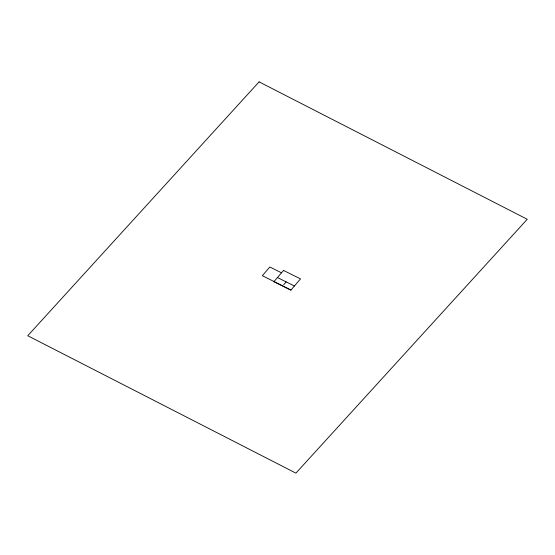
<?xml version="1.0" encoding="UTF-8"?>
<svg xmlns="http://www.w3.org/2000/svg" width="555" height="555" viewBox="0 0 555 555"><rect width="100%" height="100%" fill="white"/><g stroke="black" fill="none" stroke-linecap="round" stroke-linejoin="round"><path stroke-width="0.83" d="M283.702 284.771L286.165 281.891M281.503 272.81L269.813 266.99L262.355 275.71L290.993 290.008M277.451 277.555L294.414 286.005M283.529 270.438L273.892 281.718L290.855 290.168L300.498 278.887L283.529 270.438M259.088 81.862L27.75 335.733L295.912 473.137L527.25 219.274L259.088 81.862"/></g></svg>
